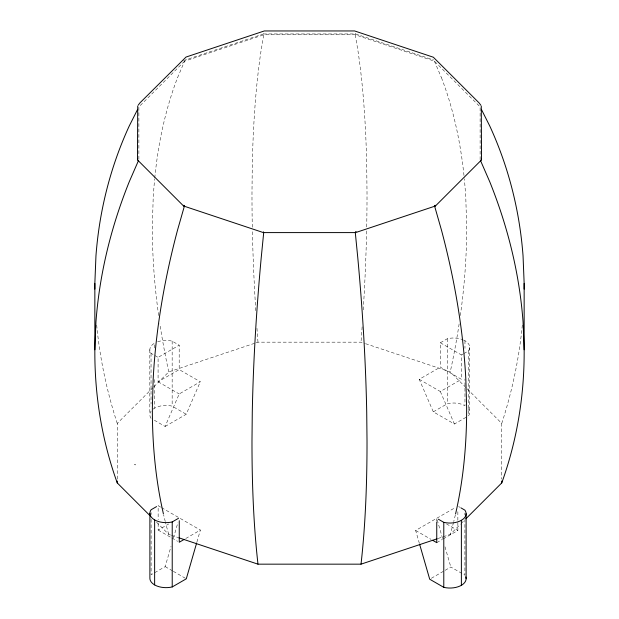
<?xml version="1.0" encoding="UTF-8"?>
<svg xmlns="http://www.w3.org/2000/svg" width="619" height="619" viewBox="0 0 619 619"><rect width="100%" height="100%" fill="white"/><g stroke="black" fill="none" stroke-linecap="round" stroke-linejoin="round"><path stroke-width="0.46" stroke-dasharray="3.1 2.32" d="M183.564 60.569L263.408 33.952L263.47 33.48M480.12 159.671L480.12 106.886L434.399 61.165L355.221 34.772L263.779 34.772L261.195 49.822A593.281 125.378 81.2 0 0 252.281 165.644L251.987 192.648A592.84 125.286 81.2 0 0 252.304 227.227M151.113 519.302L151.113 574.749L165.188 566.625L171.03 546.391M173.421 538.112L177.932 522.475M196.919 542.02L200.37 530.057L161.397 507.557M177.537 77.715L184.601 61.165L263.779 34.772M154.355 420.247L165.118 426.46L179.193 393.955L200.301 381.768L179.193 369.582L158.085 381.768L158.085 357.395L179.193 345.201L179.193 369.582M165.118 426.46L186.234 414.273L200.301 381.768M184.601 61.165L138.88 106.886L138.88 159.671M117.246 479.075L117.246 423.427L153.172 387.502M153.845 386.829L168.763 371.911L255.252 343.081M438.082 538.476L450.237 534.421L460.404 524.254M461.085 523.581L464.474 520.192M440.333 342.764L461.441 354.95L461.441 379.331L440.333 367.144L440.333 342.764L447.375 338.701A16.171 9.339 0 0 1 462.517 339.576M158.147 523.496L158.147 530.057L168.701 523.968M465.999 417.33L454.408 424.023L433.3 411.836L419.225 379.331L440.333 367.144M461.441 354.95L463.012 354.053M463.793 353.596L468.482 350.888A16.171 9.339 0 0 0 463.376 339.932M185.754 538.499L200.37 530.057M419.225 379.331L440.333 391.518L461.441 379.331M433.3 411.836L447.375 403.712A16.171 9.339 0 0 1 464.962 405.739L464.962 378.975M419.357 543.343L415.635 530.468L455.422 507.495M436.751 542.654L442.43 539.373M443.243 538.901L457.859 530.468L457.859 510.776M431.335 578.285L444.326 570.78M445.138 570.316L450.825 567.035L464.9 575.159L464.9 519.712M355.221 231.785L357.039 231.173M256.165 342.779L257.984 342.168L361.016 342.168L364.653 343.383M263.408 33.952L355.592 33.952L433.625 59.966M365.566 343.692L450.237 371.911L466.509 388.183M156.561 522.227L168.763 534.421L170.581 535.033M171.494 535.334L177.862 537.462M157.675 341.765A16.171 9.339 0 0 1 172.159 341.139L179.193 345.201M458.64 506.543L460.203 507.441M154.564 347.955L154.564 343.174A16.171 9.339 0 0 0 151.044 353.325L154.17 355.136M154.951 355.585L158.085 357.395M446.492 523.906L457.859 530.468M158.085 381.768L179.193 393.955M415.635 530.468L431.064 539.373M153.172 409.097A16.171 9.339 0 0 1 172.159 406.149L186.234 414.273M160.584 507.093L158.147 505.684L158.147 519.743M158.147 530.057L171.138 537.563M171.95 538.027L177.638 541.308M165.188 566.625L172.492 570.842M173.305 571.314L186.296 578.811M467.183 388.856L501.754 423.427L501.754 479.075M440.333 391.518L454.408 424.023M434.399 61.165L441.463 77.715M442.593 538.515L436.751 518.281L436.751 521.09M444.984 546.794L450.825 567.035M355.221 34.772L357.805 49.822A593.281 125.378 -81.2 0 1 366.719 165.644L367.013 192.648A592.84 125.286 -81.2 0 1 366.696 227.227M355.53 33.48L355.592 33.952M469.697 347.321L469.697 412.331M468.482 350.888L468.482 415.898A16.171 9.339 0 0 0 468.467 408.764M464.962 340.736L464.962 348.381M464.9 513.019L464.9 514.931M447.375 338.701L447.375 403.712M172.159 341.139L172.159 406.149M154.564 379.501L154.564 408.176M151.113 512.617L151.113 514.528M151.044 353.325L151.044 403.998M149.829 349.758L149.829 414.769M168.763 534.421A592.84 342.276 -60 0 1 165.49 522.421M165.25 521.484A592.84 342.276 -60 0 1 163.648 514.884M117.246 423.427A592.84 467.562 24.9 0 1 96.696 325.114M168.763 371.911A592.84 342.276 60 0 1 159.864 323.884M158.65 315.528A592.84 342.276 60 0 1 152.359 225.858L153.172 198.676A593.281 342.531 60 0 1 154.68 178.868M257.984 342.175A592.84 125.286 81.2 0 1 256.862 326.809M255.794 310.653A592.84 125.286 81.2 0 1 252.382 230.957M366.618 230.957A592.84 125.286 -81.2 0 1 363.206 310.653M362.138 326.809A592.84 125.286 -81.2 0 1 361.016 342.175M460.35 315.528A592.84 342.276 -60 0 0 466.641 225.858L465.828 198.676A593.281 342.531 -60 0 0 464.32 178.868M459.136 323.884A592.84 342.276 -60 0 1 450.237 371.911M522.304 325.114A592.84 467.562 -24.9 0 1 501.754 423.427M455.352 514.884A592.84 342.276 60 0 1 453.75 521.484M453.51 522.421A592.84 342.276 60 0 1 450.237 534.421M441.463 77.715A593.281 342.531 -60 0 1 464.235 177.939M154.765 177.939A593.281 342.531 60 0 1 177.537 77.715M151.044 418.336A16.171 9.339 0 0 1 151.059 411.202"/><path stroke-width="0.93" d="M149.783 515.449L117.246 482.913A592.84 467.562 -24.9 0 1 94.846 349.789L94.846 283.37L95.953 255.895A593.281 467.91 24.9 0 1 129.232 126.021L137.619 109.377M94.846 349.789L95.953 321.965A593.281 467.91 -24.9 0 1 129.232 181.793L138.494 160.553M481.28 106.081L481.536 159.888L435.436 205.988L355.592 232.597L263.408 232.597L263.47 231.839M263.694 232.721L261.195 257.984A593.281 125.378 -81.2 0 0 252.281 412.223L251.987 440.511A592.84 125.286 -81.2 0 0 257.984 564.164L361.016 564.164L437.161 538.785M263.408 232.597L183.564 205.988L183.75 205.26M184.601 205.392L177.537 230.09A593.281 342.531 -60 0 0 153.172 379.192L152.367 407.302A592.84 342.276 -60 0 0 163.431 513.932M196.656 542.94L186.296 578.811L172.221 586.944A16.171 9.339 0 0 1 149.891 578.316L149.891 513.313M183.564 205.988L137.464 159.888L137.72 159.23M137.72 106.081L137.464 159.888M138.161 105.245L139.863 102.947L186.033 57.049L264.305 30.958L354.61 30.95L433.354 57.227L479.137 102.947L480.839 105.245M465.828 518.838L501.754 482.913A592.84 467.562 24.9 0 0 524.154 349.789L524.154 283.37L523.047 255.895A593.281 467.91 -24.9 0 0 489.768 126.021L481.381 109.377M156.584 506.59L151.113 509.746A16.171 9.339 0 0 0 154.634 519.906L154.634 584.909M154.634 519.906A16.171 9.339 0 0 0 172.221 521.933L178.481 518.32M184.129 539.435L179.262 542.252L179.262 520.687M178.775 537.764L257.984 564.164M460.985 507.897L464.9 510.157A16.171 9.339 0 0 1 461.379 520.308L461.379 585.319M438.314 519.179L443.784 522.343A16.171 9.339 0 0 0 461.379 520.308M432.689 540.31L436.751 542.654L436.751 522.026M465.813 576.908A16.171 9.339 0 0 1 460.203 585.93A16.171 9.339 0 0 1 443.784 587.346L429.71 579.222L419.62 544.263M134.81 464.436L135.228 464.699M480.506 160.553L489.768 181.793A593.281 467.91 24.9 0 1 523.055 321.973L524.154 349.789M481.28 159.23L481.536 159.888M434.399 205.392L441.463 230.09A593.281 342.531 60 0 1 465.828 379.192L466.633 407.302A592.84 342.276 60 0 1 455.569 513.932M435.25 205.26L435.436 205.988M355.306 232.721L357.805 257.984A593.281 125.378 81.2 0 1 366.719 412.223L367.013 440.511A592.84 125.286 81.2 0 1 361.016 564.164M355.53 231.839L355.592 232.597M501.754 480.994L501.754 482.913M466.115 513.724L466.115 578.726M443.784 522.343L443.784 587.346M172.221 521.933L172.221 586.944M117.246 480.994L117.246 482.913M524.154 283.37A592.84 467.562 -24.9 0 1 524.154 289.096M94.846 289.096A592.84 467.562 24.9 0 1 94.846 283.37"/></g></svg>
